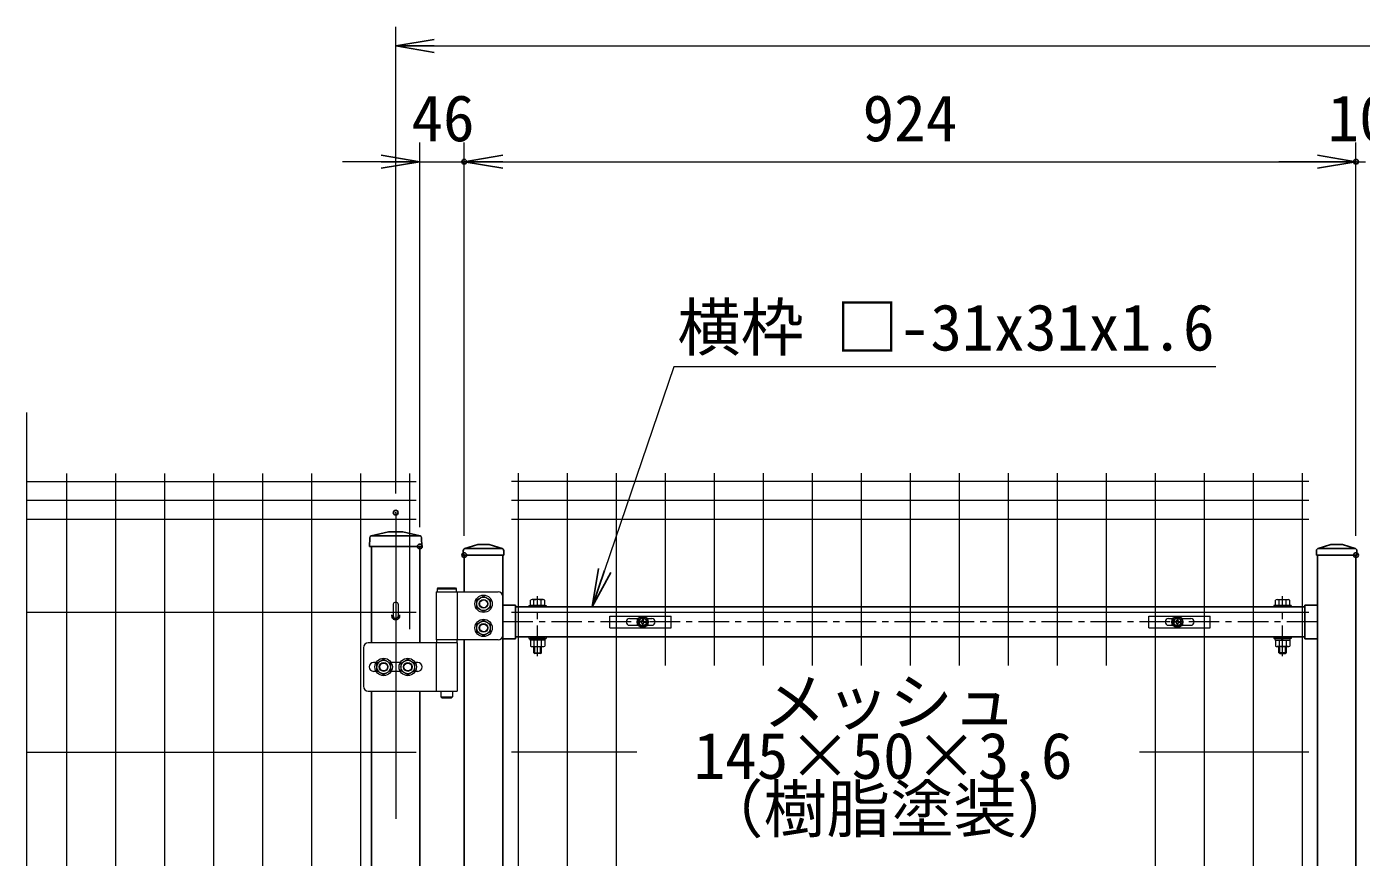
# Model space of a CAD drawing. Units: millimetres, scale not verified. Extents: x -4200 to 4200, y -2970 to 2970.
# Drawn here: x -187 to 1196, y 779 to 1641 of the extents above; entities that cross this region are included whole.
import ezdxf
from ezdxf.enums import TextEntityAlignment as Align

# ---------------------------------------------------------------- set-up
doc = ezdxf.new("R2010")
doc.units = ezdxf.units.MM
doc.header["$LTSCALE"] = 10
doc.header["$PDMODE"] = 32
doc.header["$PDSIZE"] = 5
doc.linetypes.add('USER1', pattern=[50.8, 31.75, -6.35, 6.35, -6.35])
for name, color, linetype, lineweight in [('0-0_D-STR-TXT', 7, 'Continuous', 13), ('0-1_D-STR1', 1, 'Continuous', 25), ('0-2_D-STR-DIM', 7, 'Continuous', 13), ('0-3_0', 7, 'Continuous', 25), ('0-4_Defpoints', 6, 'Continuous', 25), ('0-8_D-STR3', 3, 'Continuous', 13), ('0-9_D-BMK', 2, 'USER1', 13), ('0-A_D-STR2', 7, 'Continuous', 13)]:
    doc.layers.add(name, color=color, linetype=linetype, lineweight=lineweight)
doc.styles.add('ＭＳ ゴシック', font='')
doc.styles.get('ＭＳ ゴシック').set_extended_font_data('MS Gothic')

# ---------------------------------------------------------------- blocks, each defined once
blk = doc.blocks.new('_Open')
at = {"layer": '0-3_0'}
blk.add_line((-10, 1.667), (0, 0), dxfattribs=at)
blk.add_lwpolyline([(-10, -1.667), (0, 0), (-10, 0)], dxfattribs=at)
blk = doc.blocks.new('U6')
at = {"layer": '0-1_D-STR1'}
for p, q in [((493.1, 14218.9), (360, 14260)), ((8946.9, 14218.9), (9080, 14260)), ((9080, 14260), (9200, 14260)), ((9333.1, 14218.9), (9200, 14260)), ((90, 14196), (90, 14150)), ((90, 14150), (510, 14150)), ((100, 14150), (100, 13770)), ((500, 14150), (100, 14150)), ((114, 14220), (486, 14220)), ((500, 14150), (500, 300)), ((510, 14196), (510, 14150)), ((510, 14196), (510, 14150)), ((8930, 14196), (8930, 14150)), ((8930, 14150), (9350, 14150)), ((8940, 14150), (8940, 300)), ((9340, 14150), (8940, 14150)), ((8954, 14220), (9326, 14220)), ((9340, 14150), (9340, 10130)), ((9350, 14196), (9350, 14150)), ((500, 13632), (630, 13632)), ((630, 13632), (630, 13283)), ((630, 13612.5), (8810, 13612.5)), ((8810, 13632), (8810, 13283)), ((8940, 13632), (8810, 13632)), ((630, 13283), (500, 13283)), ((630, 13302.5), (8810, 13302.5)), ((8810, 13283), (8940, 13283)), ((100, 13270), (100, 2655))]:
    blk.add_line(p, q, dxfattribs=at)
blk.add_lwpolyline([(106.9, 14218.9), (240, 14260), (360, 14260)], dxfattribs=at)
for centre, start, end in [((114, 14196), 90, 180), ((486, 14196), 0, 90), ((486, 14196), 0, 90), ((8954, 14196), 90, 180), ((9326, 14196), 0, 90)]:
    blk.add_arc(centre, 24, start, end, dxfattribs=at)
at = {"layer": '0-4_Defpoints'}
for centre in [(1950, 13457.5), (7490, 13457.5)]:
    blk.add_circle(centre, 40, dxfattribs=at)
at = {"layer": '0-8_D-STR3'}
for p, q in [((-190, 13770), (450, 13770)), ((-190, 13770), (-190, 13270)), ((-182, 13800), (18, 13800)), ((-182, 13770), (18, 13770)), ((-172, 13810), (8, 13810)), ((26, 13770), (26, 13270)), ((500, 13720), (500, 13320)), ((770, 13628.5), (770, 13612.5)), ((770, 13628.5), (950, 13628.5)), ((770, 13612.5), (950, 13612.5)), ((785, 13628.5), (785, 13683)), ((935, 13628.5), (785, 13628.5)), ((916.3, 13688.5), (803.8, 13688.5)), ((822.5, 13628.5), (822.5, 13683)), ((897.5, 13628.5), (897.5, 13683)), ((935, 13628.5), (935, 13683)), ((950, 13628.5), (950, 13612.5)), ((8490, 13628.5), (8490, 13612.5)), ((8670, 13628.5), (8490, 13628.5)), ((8670, 13612.5), (8490, 13612.5)), ((8505, 13628.5), (8505, 13683)), ((8505, 13628.5), (8655, 13628.5)), ((8523.7, 13688.5), (8636.2, 13688.5)), ((8542.5, 13628.5), (8542.5, 13683)), ((8617.5, 13628.5), (8617.5, 13683)), ((8655, 13628.5), (8655, 13683)), ((8670, 13628.5), (8670, 13612.5)), ((770, 13302.5), (770, 13286.5)), ((770, 13302.5), (950, 13302.5)), ((770, 13286.5), (950, 13286.5)), ((863.8, 13266.5), (852.2, 13286.5)), ((870.7, 13266.5), (859.1, 13286.5)), ((950, 13302.5), (950, 13286.5)), ((8490, 13302.5), (8490, 13286.5)), ((8670, 13302.5), (8490, 13302.5)), ((8670, 13286.5), (8490, 13286.5)), ((8569.3, 13266.5), (8580.8, 13286.5)), ((8576.2, 13266.5), (8587.8, 13286.5)), ((8670, 13302.5), (8670, 13286.5)), ((-944, 13190), (-944, 12790)), ((26, 13240), (-894, 13240)), ((450, 13270), (-190, 13270)), ((-190, 13240), (-190, 12740)), ((-187, 13270), (-187, 13240)), ((23, 13270), (-187, 13270)), ((26, 13240), (26, 12740)), ((785, 13266.5), (785, 13207)), ((803.8, 13201.5), (916.3, 13201.5)), ((820, 13138.5), (820, 13201.5)), ((820, 13138.5), (830, 13128.5)), ((820, 13138.5), (900, 13138.5)), ((822.5, 13266.5), (822.5, 13207)), ((830, 13128.5), (830, 13201.5)), ((890, 13128.5), (890, 13201.5)), ((890, 13128.5), (900, 13138.5)), ((897.5, 13266.5), (897.5, 13207)), ((900, 13138.5), (900, 13201.5)), ((935, 13266.5), (935, 13207)), ((8505, 13266.5), (8505, 13207)), ((8636.2, 13201.5), (8523.7, 13201.5)), ((8540, 13138.5), (8540, 13201.5)), ((8550, 13128.5), (8540, 13138.5)), ((8620, 13138.5), (8540, 13138.5)), ((8542.5, 13266.5), (8542.5, 13207)), ((8550, 13128.5), (8550, 13201.5)), ((8610, 13128.5), (8610, 13201.5)), ((8620, 13138.5), (8610, 13128.5)), ((8617.5, 13266.5), (8617.5, 13207)), ((8620, 13138.5), (8620, 13201.5)), ((8655, 13266.5), (8655, 13207)), ((-812.9, 13035), (-840, 13035)), ((-562.9, 13035), (-657.1, 13035)), ((-380, 13035), (-407.1, 13035)), ((890, 13128.5), (830, 13128.5)), ((8550, 13128.5), (8610, 13128.5)), ((-885, 12990), (-884.9, 12990)), ((-812.9, 12945), (-840, 12945)), ((-562.9, 12945), (-657.1, 12945)), ((-380, 12945), (-407.1, 12945)), ((-335, 12990), (-334.9, 12990)), ((-894, 12740), (26, 12740)), ((-142, 12740), (-142, 12680)), ((-22, 12740), (-22, 12680)), ((-132, 12670), (-142, 12680)), ((-142, 12680), (-22, 12680)), ((-132, 12670), (-32, 12670)), ((-32, 12670), (-22, 12680))]:
    blk.add_line(p, q, dxfattribs=at)
for points in [[(-172, 13810), (-182, 13800), (-182, 13770)], [(8, 13810), (18, 13800), (18, 13770)], [(937, 13266.5), (783, 13266.5), (783, 13286.5)], [(937, 13266.5), (937, 13286.5), (783, 13286.5)], [(8503, 13266.5), (8657, 13266.5), (8657, 13286.5)], [(8503, 13266.5), (8503, 13286.5), (8657, 13286.5)], [(23, 13270), (23, 13240), (-187, 13240)]]:
    blk.add_lwpolyline(points, dxfattribs=at)
for points in [[(300, 13726), (370.1, 13685.5), (370.1, 13604.5), (300, 13564), (229.9, 13604.5), (229.9, 13685.5)], [(300, 13476), (370.1, 13435.5), (370.1, 13354.5), (300, 13314), (229.9, 13354.5), (229.9, 13435.5)], [(-735, 13071), (-664.9, 13030.5), (-664.9, 12949.5), (-735, 12909), (-805.1, 12949.5), (-805.1, 13030.5)], [(-485, 13071), (-414.9, 13030.5), (-414.9, 12949.5), (-485, 12909), (-555.1, 12949.5), (-555.1, 13030.5)]]:
    blk.add_lwpolyline(points, close=True, dxfattribs=at)
for centre, radius in [((300, 13645), 90), ((300, 13645), 70.3), ((300, 13645), 45), ((300, 13645), 40), ((300, 13395), 90), ((300, 13395), 70.3), ((300, 13395), 45), ((300, 13395), 40), ((-735, 12990), 90), ((-735, 12990), 70.3), ((-735, 12990), 45), ((-735, 12990), 45), ((-735, 12990), 40), ((-485, 12990), 90), ((-485, 12990), 70.3), ((-485, 12990), 45), ((-485, 12990), 45), ((-485, 12990), 40)]:
    blk.add_circle(centre, radius, dxfattribs=at)
for centre, radius, start, end in [((450, 13720), 50, 0, 90), ((803.8, 13654), 34.5, 57.13278, 122.86722), ((860, 13558.6), 129.9, 73.22135, 106.77865), ((916.3, 13654), 34.5, 57.13278, 122.86722), ((8523.7, 13654), 34.5, 57.13278, 122.86722), ((8580, 13558.6), 129.9, 73.22135, 106.77865), ((8636.2, 13654), 34.5, 57.13278, 122.86722), ((450, 13320), 50, 270, 0), ((-894, 13190), 50, 90, 180), ((803.8, 13236), 34.5, 237.13278, 302.86722), ((860, 13331.4), 129.9, 253.22135, 286.77865), ((916.3, 13236), 34.5, 237.13278, 302.86722), ((8523.7, 13236), 34.5, 237.13278, 302.86722), ((8580, 13331.4), 129.9, 253.22135, 286.77865), ((8636.2, 13236), 34.5, 237.13278, 302.86722), ((-840, 12990), 45, 90, 180), ((-380, 12990), 45, 0, 90), ((-840, 12990), 45, 180, 270), ((-380, 12990), 45, 270, 0), ((-894, 12790), 50, 180, 270)]:
    blk.add_arc(centre, radius, start, end, dxfattribs=at)
at = {"layer": '0-9_D-BMK'}
for p, q in [((860, 13104), (860, 13724.9)), ((8580, 13104), (8580, 13724.9)), ((8940, 13457.5), (500, 13457.5))]:
    blk.add_line(p, q, dxfattribs=at)
blk = doc.blocks.new('A$C1aa64d16')
at = {"layer": '0-8_D-STR3'}
for p, q in [((-339.9, 60), (295.1, 60)), ((-339.9, -60), (-339.9, 60)), ((-137.4, 35), (-45.6, 35)), ((-18.5, 4.2), (-31.5, 3.9)), ((-31.5, 3.9), (-31.5, -4)), ((-4, 31.5), (-4.2, 18.5)), ((-4, 31.5), (4, 31.5)), ((4, 31.5), (4.2, 18.5)), ((18.5, 4.2), (31.5, 3.9)), ((31.5, 3.9), (31.5, -4)), ((45.6, 35), (92.6, 35)), ((-137.4, -35), (-45.6, -35)), ((-18.5, -4.2), (-31.5, -4)), ((-4, -31.5), (-4.2, -18.5)), ((18.5, -4.2), (31.5, -4)), ((45.6, -35), (92.6, -35))]:
    blk.add_line(p, q, dxfattribs=at)
for points in [[(-339.9, -60), (295.1, -60), (295.1, 60)], [(-4, -31.5), (4, -31.5), (4.2, -18.5)]]:
    blk.add_lwpolyline(points, dxfattribs=at)
for radius in [57.5, 52.5]:
    blk.add_circle((0, 0), radius, dxfattribs=at)
for centre, radius, start, end in [((-137.4, 0), 35, 90, 270), ((-19.1, 19), 14.9, 270, 0), ((19.1, 19), 14.9, 180, 270), ((92.6, 0), 35, 270, 90), ((-19.1, -19), 14.9, 0, 90), ((19.1, -19), 14.9, 90, 180)]:
    blk.add_arc(centre, radius, start, end, dxfattribs=at)
blk = doc.blocks.new('A$Cf29bf4b8')
at = {"layer": '0-8_D-STR3'}
for p, q in [((-295.2, 60), (339.8, 60)), ((-295.2, -60), (-295.2, 60)), ((-92.7, 35), (-45.6, 35)), ((-18.5, 4.2), (-31.5, 3.9)), ((-31.5, 3.9), (-31.5, -4)), ((-4, 31.5), (-4.2, 18.5)), ((-4, 31.5), (4, 31.5)), ((4, 31.5), (4.2, 18.5)), ((18.5, 4.2), (31.5, 3.9)), ((31.5, 3.9), (31.5, -4)), ((45.6, 35), (137.3, 35)), ((-92.7, -35), (-45.6, -35)), ((-18.5, -4.2), (-31.5, -4)), ((-4, -31.5), (-4.2, -18.5)), ((18.5, -4.2), (31.5, -4)), ((45.6, -35), (137.3, -35))]:
    blk.add_line(p, q, dxfattribs=at)
for points in [[(-295.2, -60), (339.8, -60), (339.8, 60)], [(-4, -31.5), (4, -31.5), (4.2, -18.5)]]:
    blk.add_lwpolyline(points, dxfattribs=at)
for radius in [57.5, 52.5]:
    blk.add_circle((0, 0), radius, dxfattribs=at)
for centre, radius, start, end in [((-92.7, 0), 35, 90, 270), ((-19.1, 19), 14.9, 270, 0), ((19.1, 19), 14.9, 180, 270), ((137.3, 0), 35, 270, 90), ((-19.1, -19), 14.9, 0, 90), ((19.1, -19), 14.9, 90, 180)]:
    blk.add_arc(centre, radius, start, end, dxfattribs=at)

msp = doc.modelspace()

# ---------------------------------------------------------------- linework, layer by layer
at = {"layer": '0-0_D-STR-TXT'}
msp.add_lwpolyline([(1045.5, 1287.88), (483.98, 1287.88), (412.2, 1076.8)], dxfattribs=at)
at = {"layer": '0-1_D-STR1'}
for p, q in [((168.89, 1110.68), (168.73, 1101.68)), ((188.23, 1116.68), (170.44, 1112.6)), ((220.65, 1112.68), (170.82, 1112.68)), ((203.23, 1116.68), (188.23, 1116.68)), ((203.23, 1116.68), (221.02, 1112.6)), ((222.58, 1110.68), (222.73, 1101.68)), ((222.73, 1101.68), (168.73, 1101.68)), ((170.73, 1101.68), (170.73, 1001.68)), ((220.73, 1101.68), (220.73, 1001.68)), ((170.73, 951.68), (170.73, -109.82)), ((220.73, 951.68), (220.73, -109.82))]:
    msp.add_line(p, q, dxfattribs=at)
for centre, radius, start, end in [((170.89, 1110.65), 2, 102.93782, 179), ((220.58, 1110.65), 2, 1, 77.06218), ((195.73, 1029.68), 4, 162.5424, 17.4576)]:
    msp.add_arc(centre, radius, start, end, dxfattribs=at)
at = {"layer": '0-2_D-STR-DIM'}
for p, q in [((195.73, 1156.69), (195.73, 1640.51)), ((235.73, 1620.51), (2155.73, 1620.51)), ((220.73, 1121.68), (220.73, 1520.51)), ((266.73, 1112.68), (266.73, 1520.51)), ((266.73, 1112.68), (266.73, 1520.51)), ((1190.73, 1112.68), (1190.73, 1520.51)), ((1190.73, 1112.68), (1190.73, 1520.51)), ((180.73, 1500.51), (140.73, 1500.51)), ((220.73, 1500.51), (266.73, 1500.51)), ((306.73, 1500.51), (346.73, 1500.51)), ((306.73, 1500.51), (1150.73, 1500.51)), ((1150.73, 1500.51), (1110.73, 1500.51)), ((1190.73, 1500.51), (1200.73, 1500.51))]:
    msp.add_line(p, q, dxfattribs=at)
at = {"layer": '0-4_Defpoints'}
for p in [(266.73, 1500.51), (1190.73, 1500.51), (195.73, 1136.69), (220.73, 1101.68), (266.73, 1092.68), (1190.73, 1092.68)]:
    msp.add_point(p, dxfattribs=at)
at = {"layer": '0-8_D-STR3'}
for p, q in [((193.13, 1041.85), (193.13, 1029.69)), ((198.33, 1041.85), (198.33, 1029.69))]:
    msp.add_line(p, q, dxfattribs=at)
msp.add_arc((195.73, 1029.69), 2.6, 180, 0, dxfattribs=at)
msp.add_ellipse((195.73, 1041.84), major_axis=(-2.6, 0), ratio=0.649974, start_param=3.1415927, end_param=6.2831853, dxfattribs=at)
at = {"layer": '0-9_D-BMK'}
msp.add_line((195.73, 1136.69), (195.73, -607.32), dxfattribs=at)
at = {"layer": '0-A_D-STR2'}
for p, q in [((-186.64, 448.29), (-186.64, 1240.68)), ((-145.5, 1177.13), (-145.5, -292.87)), ((-94.73, 1177.13), (-94.73, -292.87)), ((-43.96, 1177.13), (-43.96, -292.87)), ((6.81, 1177.13), (6.81, -292.87)), ((57.58, 1177.13), (57.58, -292.87)), ((108.35, 1177.13), (108.35, -292.87)), ((159.12, 1177.13), (159.12, -292.87)), ((209.89, 1177.13), (209.89, 1015.88)), ((322.57, 1177.68), (322.57, -292.32)), ((373.34, 1177.68), (373.34, -292.32)), ((424.11, 1177.68), (424.11, -292.32)), ((474.88, 1177.68), (474.88, 978.37)), ((525.65, 1177.68), (525.65, 978.37)), ((576.42, 1177.68), (576.42, 978.37)), ((627.19, 1177.68), (627.19, 978.37)), ((677.96, 1177.68), (677.96, 978.37)), ((728.73, 1177.68), (728.73, 978.37)), ((779.5, 1177.68), (779.5, 978.37)), ((830.27, 1177.68), (830.27, 978.37)), ((881.04, 1177.68), (881.04, 978.37)), ((931.81, 1177.68), (931.81, 978.37)), ((982.58, 1177.68), (982.58, -292.32)), ((1033.35, 1177.68), (1033.35, -292.32)), ((1084.12, 1177.68), (1084.12, -292.32)), ((1134.89, 1177.68), (1134.89, -292.32)), ((216.89, 1168.71), (-186.64, 1168.71)), ((315.57, 1169.26), (1141.89, 1169.26)), ((216.89, 1149.13), (-186.64, 1149.13)), ((315.57, 1149.68), (1141.89, 1149.68)), ((216.89, 1129.56), (-186.64, 1129.56)), ((315.57, 1130.11), (1141.89, 1130.11)), ((216.89, 1033.13), (-186.64, 1033.13)), ((315.57, 1033.68), (1141.89, 1033.68)), ((216.89, 888.01), (-186.64, 888.01)), ((315.57, 888.56), (445.68, 888.56)), ((966.55, 888.56), (1141.89, 888.56))]:
    msp.add_line(p, q, dxfattribs=at)

# ---------------------------------------------------------------- block references
at = {"layer": '0-0_D-STR-TXT', "xscale": 4, "yscale": 4, "rotation": 251.21739}
msp.add_blockref('_Open', (399.32, 1038.94), dxfattribs=at)
at = {"layer": '0-2_D-STR-DIM', "xscale": 4, "yscale": 4, "rotation": 180}
for p in [(195.73, 1620.51), (266.73, 1500.51), (266.73, 1500.51)]:
    msp.add_blockref('_Open', p, dxfattribs=at)
at = {"layer": '0-2_D-STR-DIM'}
for name, p, xscale, yscale in [('_Open', (220.73, 1500.51), 4, 4), ('_Open', (1190.73, 1500.51), 4, 4), ('_Open', (1190.73, 1500.51), 4, 4), ('U6', (256.73, -322.32), 0.1, 0.1), ('A$C1aa64d16', (451.73, 1023.44), 0.1, 0.1), ('A$Cf29bf4b8', (1005.73, 1023.44), 0.1, 0.1)]:
    msp.add_blockref(name, p, dxfattribs=dict(at, xscale=xscale, yscale=yscale))

# ---------------------------------------------------------------- texts
at = {"layer": '0-0_D-STR-TXT', "style": 'ＭＳ ゴシック'}
for s, p in [('横枠 □-31x31x1.6', (487.53, 1290.33)), ('メッシュ', (576.17, 902.16)), ('145×50×3.6', (504.45, 846.3)), ('（樹脂塗装）', (511.19, 791.01))]:
    msp.add_text(s, height=48.09, dxfattribs=at).set_placement(p, align=Align.BOTTOM_LEFT)
at = {"layer": '0-2_D-STR-DIM', "style": 'ＭＳ ゴシック'}
for s, p in [('46', (212.01, 1507.26)), ('924', (679.48, 1507.26)), ('10', (1161.33, 1507.26))]:
    msp.add_text(s, height=48.09, dxfattribs=at).set_placement(p, align=Align.BOTTOM_LEFT)

doc.saveas('drawing.dxf')
